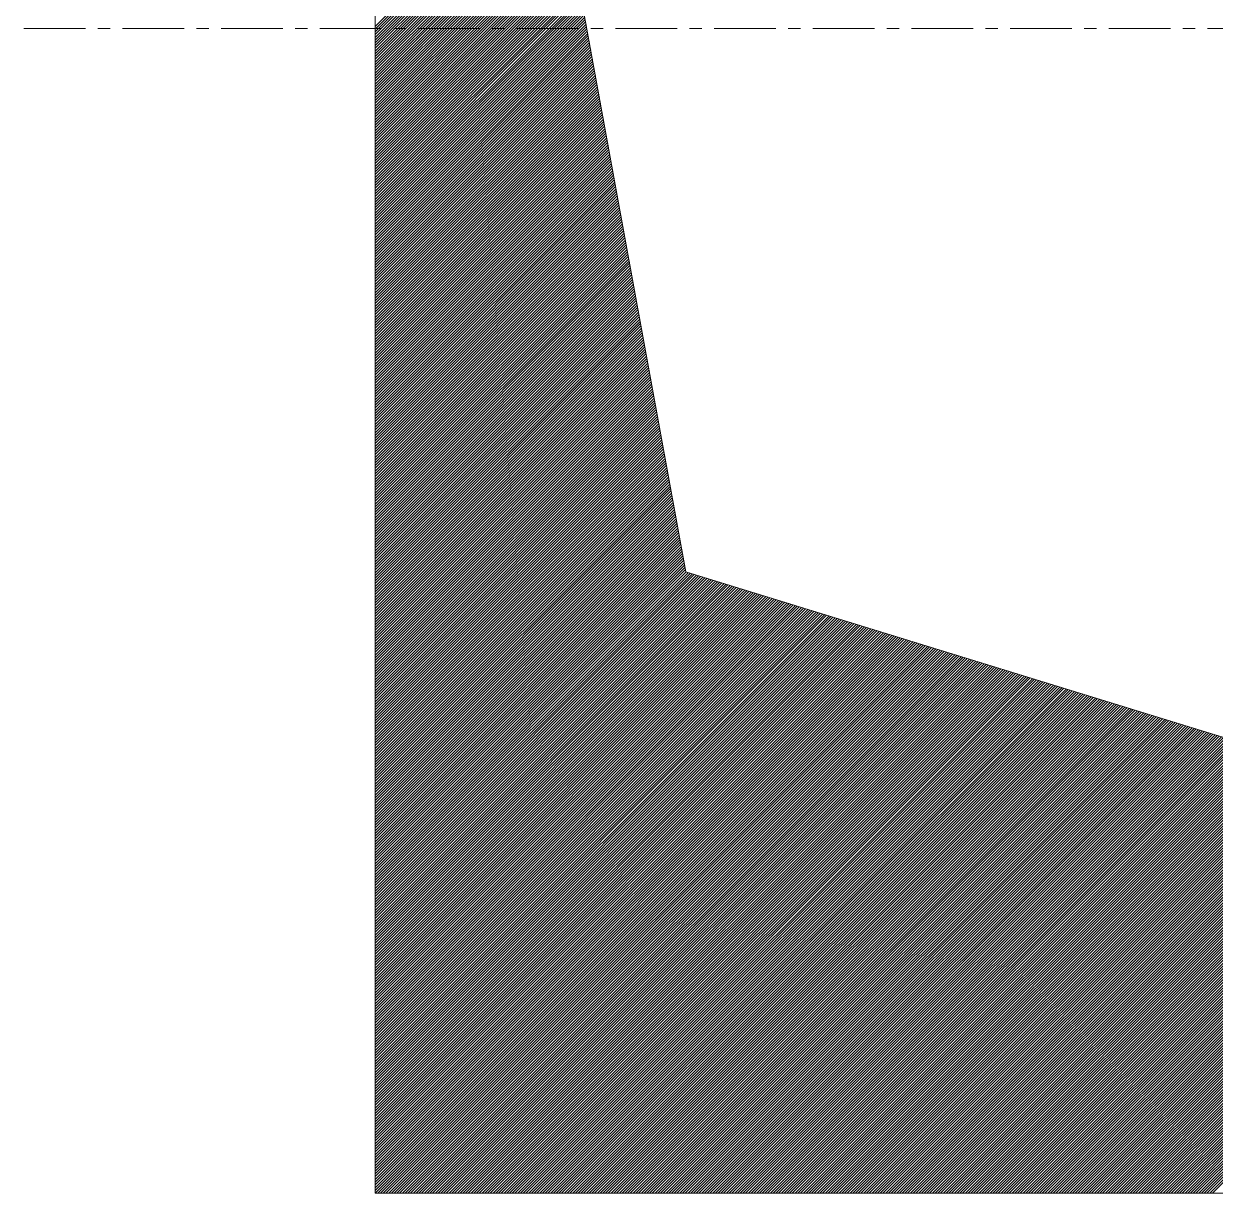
# Model space of a CAD drawing. Header units: millimetres. Extents: x -1319 to 21258, y 10038 to 27532.
# Drawn here: x 16781.2 to 16934.6, y 14537 to 14687.6 of the extents above; entities that cross this region are included whole.
import ezdxf

# ---------------------------------------------------------------- set-up
doc = ezdxf.new("R2010")
doc.units = ezdxf.units.MM
doc.linetypes.add('CENTER', pattern=[12.7, 7.9375, -1.5875, 1.5875, -1.5875])
doc.layers.add('CEN', color=1, linetype='CENTER', lineweight=9)
doc.layers.add('CIVIL', color=6, linetype='Continuous', lineweight=9)

# ---------------------------------------------------------------- blocks, each defined once
blk = doc.blocks.new('A$C8184bacf')
at = {"layer": 'CEN', "color": 1}
blk.add_line((11054.38, -8795, 448149754.84), (11444.82, -8795, 448149754.84), dxfattribs=at)
at = {"layer": 'CIVIL', "color": 1}
for p, q in [((11099.6, -8945, 448149754.84), (11099.6, -8645, 448149754.84)), ((11099.6, -8645, 448149754.84), (11139.6, -8865, 448149754.84)), ((11139.6, -8865, 448149754.84), (11399.6, -8945, 448149754.84)), ((11399.6, -8945, 448149754.84), (11099.6, -8945, 448149754.84))]:
    blk.add_line(p, q, dxfattribs=at)
at = {"layer": 'CIVIL', "color": 1, "linetype": 'Continuous'}
for p, q in [((11122.64, -8771.7, 448149754.84), (11099.6, -8794.73, 448149754.84)), ((11122.69, -8772, 448149754.84), (11099.6, -8795.09, 448149754.84)), ((11122.74, -8772.29, 448149754.84), (11099.6, -8795.44, 448149754.84)), ((11122.8, -8772.59, 448149754.84), (11099.6, -8795.79, 448149754.84)), ((11122.85, -8772.89, 448149754.84), (11099.6, -8796.15, 448149754.84)), ((11122.91, -8773.19, 448149754.84), (11099.6, -8796.5, 448149754.84)), ((11122.96, -8773.49, 448149754.84), (11099.6, -8796.85, 448149754.84)), ((11123.02, -8773.79, 448149754.84), (11099.6, -8797.21, 448149754.84)), ((11123.07, -8774.09, 448149754.84), (11099.6, -8797.56, 448149754.84)), ((11123.13, -8774.39, 448149754.84), (11099.6, -8797.91, 448149754.84)), ((11123.18, -8774.69, 448149754.84), (11099.6, -8798.27, 448149754.84)), ((11123.23, -8774.99, 448149754.84), (11099.6, -8798.62, 448149754.84)), ((11123.29, -8775.29, 448149754.84), (11099.6, -8798.97, 448149754.84)), ((11123.34, -8775.59, 448149754.84), (11099.6, -8799.33, 448149754.84)), ((11123.4, -8775.88, 448149754.84), (11099.6, -8799.68, 448149754.84)), ((11123.45, -8776.18, 448149754.84), (11099.6, -8800.04, 448149754.84)), ((11123.51, -8776.48, 448149754.84), (11099.6, -8800.39, 448149754.84)), ((11123.56, -8776.78, 448149754.84), (11099.6, -8800.74, 448149754.84)), ((11123.61, -8777.08, 448149754.84), (11099.6, -8801.1, 448149754.84)), ((11123.67, -8777.38, 448149754.84), (11099.6, -8801.45, 448149754.84)), ((11123.72, -8777.68, 448149754.84), (11099.6, -8801.8, 448149754.84)), ((11123.78, -8777.98, 448149754.84), (11099.6, -8802.16, 448149754.84)), ((11123.83, -8778.28, 448149754.84), (11099.6, -8802.51, 448149754.84)), ((11123.89, -8778.58, 448149754.84), (11099.6, -8802.86, 448149754.84)), ((11123.94, -8778.88, 448149754.84), (11099.6, -8803.22, 448149754.84)), ((11124, -8779.18, 448149754.84), (11099.6, -8803.57, 448149754.84)), ((11124.05, -8779.47, 448149754.84), (11099.6, -8803.92, 448149754.84)), ((11124.1, -8779.77, 448149754.84), (11099.6, -8804.28, 448149754.84)), ((11124.16, -8780.07, 448149754.84), (11099.6, -8804.63, 448149754.84)), ((11124.21, -8780.37, 448149754.84), (11099.6, -8804.99, 448149754.84)), ((11124.27, -8780.67, 448149754.84), (11099.6, -8805.34, 448149754.84)), ((11124.32, -8780.97, 448149754.84), (11099.6, -8805.69, 448149754.84)), ((11124.38, -8781.27, 448149754.84), (11099.6, -8806.05, 448149754.84)), ((11124.43, -8781.57, 448149754.84), (11099.6, -8806.4, 448149754.84)), ((11124.49, -8781.87, 448149754.84), (11099.6, -8806.75, 448149754.84)), ((11124.54, -8782.17, 448149754.84), (11099.6, -8807.11, 448149754.84)), ((11124.59, -8782.47, 448149754.84), (11099.6, -8807.46, 448149754.84)), ((11124.65, -8782.77, 448149754.84), (11099.6, -8807.81, 448149754.84)), ((11124.7, -8783.06, 448149754.84), (11099.6, -8808.17, 448149754.84)), ((11124.76, -8783.36, 448149754.84), (11099.6, -8808.52, 448149754.84)), ((11124.81, -8783.66, 448149754.84), (11099.6, -8808.87, 448149754.84)), ((11124.87, -8783.96, 448149754.84), (11099.6, -8809.23, 448149754.84)), ((11124.92, -8784.26, 448149754.84), (11099.6, -8809.58, 448149754.84)), ((11124.97, -8784.56, 448149754.84), (11099.6, -8809.94, 448149754.84)), ((11125.03, -8784.86, 448149754.84), (11099.6, -8810.29, 448149754.84)), ((11125.08, -8785.16, 448149754.84), (11099.6, -8810.64, 448149754.84)), ((11125.14, -8785.46, 448149754.84), (11099.6, -8811, 448149754.84)), ((11125.19, -8785.76, 448149754.84), (11099.6, -8811.35, 448149754.84)), ((11125.25, -8786.06, 448149754.84), (11099.6, -8811.7, 448149754.84)), ((11125.3, -8786.36, 448149754.84), (11099.6, -8812.06, 448149754.84)), ((11125.36, -8786.65, 448149754.84), (11099.6, -8812.41, 448149754.84)), ((11125.41, -8786.95, 448149754.84), (11099.6, -8812.76, 448149754.84)), ((11125.46, -8787.25, 448149754.84), (11099.6, -8813.12, 448149754.84)), ((11125.52, -8787.55, 448149754.84), (11099.6, -8813.47, 448149754.84)), ((11125.57, -8787.85, 448149754.84), (11099.6, -8813.82, 448149754.84)), ((11125.63, -8788.15, 448149754.84), (11099.6, -8814.18, 448149754.84)), ((11125.68, -8788.45, 448149754.84), (11099.6, -8814.53, 448149754.84)), ((11125.74, -8788.75, 448149754.84), (11099.6, -8814.88, 448149754.84)), ((11125.79, -8789.05, 448149754.84), (11099.6, -8815.24, 448149754.84)), ((11125.84, -8789.35, 448149754.84), (11099.6, -8815.59, 448149754.84)), ((11125.9, -8789.65, 448149754.84), (11099.6, -8815.95, 448149754.84)), ((11125.95, -8789.95, 448149754.84), (11099.6, -8816.3, 448149754.84)), ((11126.01, -8790.24, 448149754.84), (11099.6, -8816.65, 448149754.84)), ((11126.06, -8790.54, 448149754.84), (11099.6, -8817.01, 448149754.84)), ((11126.12, -8790.84, 448149754.84), (11099.6, -8817.36, 448149754.84)), ((11126.17, -8791.14, 448149754.84), (11099.6, -8817.71, 448149754.84)), ((11126.23, -8791.44, 448149754.84), (11099.6, -8818.07, 448149754.84)), ((11126.28, -8791.74, 448149754.84), (11099.6, -8818.42, 448149754.84)), ((11126.33, -8792.04, 448149754.84), (11099.6, -8818.77, 448149754.84)), ((11126.39, -8792.34, 448149754.84), (11099.6, -8819.13, 448149754.84)), ((11126.44, -8792.64, 448149754.84), (11099.6, -8819.48, 448149754.84)), ((11126.5, -8792.94, 448149754.84), (11099.6, -8819.83, 448149754.84)), ((11126.55, -8793.24, 448149754.84), (11099.6, -8820.19, 448149754.84)), ((11126.61, -8793.54, 448149754.84), (11099.6, -8820.54, 448149754.84)), ((11126.66, -8793.83, 448149754.84), (11099.6, -8820.9, 448149754.84)), ((11126.72, -8794.13, 448149754.84), (11099.6, -8821.25, 448149754.84)), ((11126.77, -8794.43, 448149754.84), (11099.6, -8821.6, 448149754.84)), ((11126.82, -8794.73, 448149754.84), (11099.6, -8821.96, 448149754.84)), ((11126.88, -8795.03, 448149754.84), (11099.6, -8822.31, 448149754.84)), ((11126.93, -8795.33, 448149754.84), (11099.6, -8822.66, 448149754.84)), ((11126.99, -8795.63, 448149754.84), (11099.6, -8823.02, 448149754.84)), ((11127.04, -8795.93, 448149754.84), (11099.6, -8823.37, 448149754.84)), ((11127.1, -8796.23, 448149754.84), (11099.6, -8823.72, 448149754.84)), ((11127.15, -8796.53, 448149754.84), (11099.6, -8824.08, 448149754.84)), ((11127.2, -8796.83, 448149754.84), (11099.6, -8824.43, 448149754.84)), ((11127.26, -8797.13, 448149754.84), (11099.6, -8824.78, 448149754.84)), ((11127.31, -8797.42, 448149754.84), (11099.6, -8825.14, 448149754.84)), ((11127.37, -8797.72, 448149754.84), (11099.6, -8825.49, 448149754.84)), ((11127.42, -8798.02, 448149754.84), (11099.6, -8825.85, 448149754.84)), ((11127.48, -8798.32, 448149754.84), (11099.6, -8826.2, 448149754.84)), ((11127.53, -8798.62, 448149754.84), (11099.6, -8826.55, 448149754.84)), ((11127.59, -8798.92, 448149754.84), (11099.6, -8826.91, 448149754.84)), ((11127.64, -8799.22, 448149754.84), (11099.6, -8827.26, 448149754.84)), ((11127.69, -8799.52, 448149754.84), (11099.6, -8827.61, 448149754.84)), ((11127.75, -8799.82, 448149754.84), (11099.6, -8827.97, 448149754.84)), ((11127.8, -8800.12, 448149754.84), (11099.6, -8828.32, 448149754.84)), ((11127.86, -8800.42, 448149754.84), (11099.6, -8828.67, 448149754.84)), ((11127.91, -8800.72, 448149754.84), (11099.6, -8829.03, 448149754.84)), ((11127.97, -8801.01, 448149754.84), (11099.6, -8829.38, 448149754.84)), ((11128.02, -8801.31, 448149754.84), (11099.6, -8829.73, 448149754.84)), ((11128.08, -8801.61, 448149754.84), (11099.6, -8830.09, 448149754.84)), ((11128.13, -8801.91, 448149754.84), (11099.6, -8830.44, 448149754.84)), ((11128.18, -8802.21, 448149754.84), (11099.6, -8830.79, 448149754.84)), ((11128.24, -8802.51, 448149754.84), (11099.6, -8831.15, 448149754.84)), ((11128.29, -8802.81, 448149754.84), (11099.6, -8831.5, 448149754.84)), ((11128.35, -8803.11, 448149754.84), (11099.6, -8831.86, 448149754.84)), ((11128.4, -8803.41, 448149754.84), (11099.6, -8832.21, 448149754.84)), ((11128.46, -8803.71, 448149754.84), (11099.6, -8832.56, 448149754.84)), ((11128.51, -8804.01, 448149754.84), (11099.6, -8832.92, 448149754.84)), ((11128.56, -8804.31, 448149754.84), (11099.6, -8833.27, 448149754.84)), ((11128.62, -8804.6, 448149754.84), (11099.6, -8833.62, 448149754.84)), ((11128.67, -8804.9, 448149754.84), (11099.6, -8833.98, 448149754.84)), ((11128.73, -8805.2, 448149754.84), (11099.6, -8834.33, 448149754.84)), ((11128.78, -8805.5, 448149754.84), (11099.6, -8834.68, 448149754.84)), ((11128.84, -8805.8, 448149754.84), (11099.6, -8835.04, 448149754.84)), ((11128.89, -8806.1, 448149754.84), (11099.6, -8835.39, 448149754.84)), ((11128.95, -8806.4, 448149754.84), (11099.6, -8835.74, 448149754.84)), ((11129, -8806.7, 448149754.84), (11099.6, -8836.1, 448149754.84)), ((11129.05, -8807, 448149754.84), (11099.6, -8836.45, 448149754.84)), ((11129.11, -8807.3, 448149754.84), (11099.6, -8836.81, 448149754.84)), ((11129.16, -8807.6, 448149754.84), (11099.6, -8837.16, 448149754.84)), ((11129.22, -8807.89, 448149754.84), (11099.6, -8837.51, 448149754.84)), ((11129.27, -8808.19, 448149754.84), (11099.6, -8837.87, 448149754.84)), ((11129.33, -8808.49, 448149754.84), (11099.6, -8838.22, 448149754.84)), ((11129.38, -8808.79, 448149754.84), (11099.6, -8838.57, 448149754.84)), ((11129.43, -8809.09, 448149754.84), (11099.6, -8838.93, 448149754.84)), ((11129.49, -8809.39, 448149754.84), (11099.6, -8839.28, 448149754.84)), ((11129.54, -8809.69, 448149754.84), (11099.6, -8839.63, 448149754.84)), ((11129.6, -8809.99, 448149754.84), (11099.6, -8839.99, 448149754.84)), ((11129.65, -8810.29, 448149754.84), (11099.6, -8840.34, 448149754.84)), ((11129.71, -8810.59, 448149754.84), (11099.6, -8840.69, 448149754.84)), ((11129.76, -8810.89, 448149754.84), (11099.6, -8841.05, 448149754.84)), ((11129.82, -8811.19, 448149754.84), (11099.6, -8841.4, 448149754.84)), ((11129.87, -8811.48, 448149754.84), (11099.6, -8841.75, 448149754.84)), ((11129.92, -8811.78, 448149754.84), (11099.6, -8842.11, 448149754.84)), ((11129.98, -8812.08, 448149754.84), (11099.6, -8842.46, 448149754.84)), ((11130.03, -8812.38, 448149754.84), (11099.6, -8842.82, 448149754.84)), ((11130.09, -8812.68, 448149754.84), (11099.6, -8843.17, 448149754.84)), ((11130.14, -8812.98, 448149754.84), (11099.6, -8843.52, 448149754.84)), ((11130.2, -8813.28, 448149754.84), (11099.6, -8843.88, 448149754.84)), ((11130.25, -8813.58, 448149754.84), (11099.6, -8844.23, 448149754.84)), ((11130.31, -8813.88, 448149754.84), (11099.6, -8844.58, 448149754.84)), ((11130.36, -8814.18, 448149754.84), (11099.6, -8844.94, 448149754.84)), ((11130.41, -8814.48, 448149754.84), (11099.6, -8845.29, 448149754.84)), ((11130.47, -8814.78, 448149754.84), (11099.6, -8845.64, 448149754.84)), ((11130.52, -8815.07, 448149754.84), (11099.6, -8846, 448149754.84)), ((11130.58, -8815.37, 448149754.84), (11099.6, -8846.35, 448149754.84)), ((11130.63, -8815.67, 448149754.84), (11099.6, -8846.7, 448149754.84)), ((11130.69, -8815.97, 448149754.84), (11099.6, -8847.06, 448149754.84)), ((11130.74, -8816.27, 448149754.84), (11099.6, -8847.41, 448149754.84)), ((11130.79, -8816.57, 448149754.84), (11099.6, -8847.77, 448149754.84)), ((11130.85, -8816.87, 448149754.84), (11099.6, -8848.12, 448149754.84)), ((11130.9, -8817.17, 448149754.84), (11099.6, -8848.47, 448149754.84)), ((11130.96, -8817.47, 448149754.84), (11099.6, -8848.83, 448149754.84)), ((11131.01, -8817.77, 448149754.84), (11099.6, -8849.18, 448149754.84)), ((11131.07, -8818.07, 448149754.84), (11099.6, -8849.53, 448149754.84)), ((11131.12, -8818.37, 448149754.84), (11099.6, -8849.89, 448149754.84)), ((11131.18, -8818.66, 448149754.84), (11099.6, -8850.24, 448149754.84)), ((11131.23, -8818.96, 448149754.84), (11099.6, -8850.59, 448149754.84)), ((11131.28, -8819.26, 448149754.84), (11099.6, -8850.95, 448149754.84)), ((11131.34, -8819.56, 448149754.84), (11099.6, -8851.3, 448149754.84)), ((11131.39, -8819.86, 448149754.84), (11099.6, -8851.65, 448149754.84)), ((11131.45, -8820.16, 448149754.84), (11099.6, -8852.01, 448149754.84)), ((11131.5, -8820.46, 448149754.84), (11099.6, -8852.36, 448149754.84)), ((11131.56, -8820.76, 448149754.84), (11099.6, -8852.72, 448149754.84)), ((11131.61, -8821.06, 448149754.84), (11099.6, -8853.07, 448149754.84)), ((11131.66, -8821.36, 448149754.84), (11099.6, -8853.42, 448149754.84)), ((11131.72, -8821.66, 448149754.84), (11099.6, -8853.78, 448149754.84)), ((11131.77, -8821.96, 448149754.84), (11099.6, -8854.13, 448149754.84)), ((11131.83, -8822.25, 448149754.84), (11099.6, -8854.48, 448149754.84)), ((11131.88, -8822.55, 448149754.84), (11099.6, -8854.84, 448149754.84)), ((11131.94, -8822.85, 448149754.84), (11099.6, -8855.19, 448149754.84)), ((11131.99, -8823.15, 448149754.84), (11099.6, -8855.54, 448149754.84)), ((11132.05, -8823.45, 448149754.84), (11099.6, -8855.9, 448149754.84)), ((11132.1, -8823.75, 448149754.84), (11099.6, -8856.25, 448149754.84)), ((11132.15, -8824.05, 448149754.84), (11099.6, -8856.6, 448149754.84)), ((11132.21, -8824.35, 448149754.84), (11099.6, -8856.96, 448149754.84)), ((11132.26, -8824.65, 448149754.84), (11099.6, -8857.31, 448149754.84)), ((11132.32, -8824.95, 448149754.84), (11099.6, -8857.66, 448149754.84)), ((11132.37, -8825.25, 448149754.84), (11099.6, -8858.02, 448149754.84)), ((11132.43, -8825.55, 448149754.84), (11099.6, -8858.37, 448149754.84)), ((11132.48, -8825.84, 448149754.84), (11099.6, -8858.73, 448149754.84)), ((11132.54, -8826.14, 448149754.84), (11099.6, -8859.08, 448149754.84)), ((11132.59, -8826.44, 448149754.84), (11099.6, -8859.43, 448149754.84)), ((11132.64, -8826.74, 448149754.84), (11099.6, -8859.79, 448149754.84)), ((11132.7, -8827.04, 448149754.84), (11099.6, -8860.14, 448149754.84)), ((11132.75, -8827.34, 448149754.84), (11099.6, -8860.49, 448149754.84)), ((11132.81, -8827.64, 448149754.84), (11099.6, -8860.85, 448149754.84)), ((11132.86, -8827.94, 448149754.84), (11099.6, -8861.2, 448149754.84)), ((11132.92, -8828.24, 448149754.84), (11099.6, -8861.55, 448149754.84)), ((11132.97, -8828.54, 448149754.84), (11099.6, -8861.91, 448149754.84)), ((11133.02, -8828.84, 448149754.84), (11099.6, -8862.26, 448149754.84)), ((11133.08, -8829.14, 448149754.84), (11099.6, -8862.61, 448149754.84)), ((11133.13, -8829.43, 448149754.84), (11099.6, -8862.97, 448149754.84)), ((11133.19, -8829.73, 448149754.84), (11099.6, -8863.32, 448149754.84)), ((11133.24, -8830.03, 448149754.84), (11099.6, -8863.68, 448149754.84)), ((11133.3, -8830.33, 448149754.84), (11099.6, -8864.03, 448149754.84)), ((11133.35, -8830.63, 448149754.84), (11099.6, -8864.38, 448149754.84)), ((11133.41, -8830.93, 448149754.84), (11099.6, -8864.74, 448149754.84)), ((11133.46, -8831.23, 448149754.84), (11099.6, -8865.09, 448149754.84)), ((11133.51, -8831.53, 448149754.84), (11099.6, -8865.44, 448149754.84)), ((11133.57, -8831.83, 448149754.84), (11099.6, -8865.8, 448149754.84)), ((11133.62, -8832.13, 448149754.84), (11099.6, -8866.15, 448149754.84)), ((11133.68, -8832.43, 448149754.84), (11099.6, -8866.5, 448149754.84)), ((11133.73, -8832.73, 448149754.84), (11099.6, -8866.86, 448149754.84)), ((11133.79, -8833.02, 448149754.84), (11099.6, -8867.21, 448149754.84)), ((11133.84, -8833.32, 448149754.84), (11099.6, -8867.56, 448149754.84)), ((11133.9, -8833.62, 448149754.84), (11099.6, -8867.92, 448149754.84)), ((11133.95, -8833.92, 448149754.84), (11099.6, -8868.27, 448149754.84)), ((11134, -8834.22, 448149754.84), (11099.6, -8868.62, 448149754.84)), ((11134.06, -8834.52, 448149754.84), (11099.6, -8868.98, 448149754.84)), ((11134.11, -8834.82, 448149754.84), (11099.6, -8869.33, 448149754.84)), ((11134.17, -8835.12, 448149754.84), (11099.6, -8869.69, 448149754.84)), ((11134.22, -8835.42, 448149754.84), (11099.6, -8870.04, 448149754.84)), ((11134.28, -8835.72, 448149754.84), (11099.6, -8870.39, 448149754.84)), ((11134.33, -8836.02, 448149754.84), (11099.6, -8870.75, 448149754.84)), ((11134.38, -8836.32, 448149754.84), (11099.6, -8871.1, 448149754.84)), ((11134.44, -8836.61, 448149754.84), (11099.6, -8871.45, 448149754.84)), ((11134.49, -8836.91, 448149754.84), (11099.6, -8871.81, 448149754.84)), ((11134.55, -8837.21, 448149754.84), (11099.6, -8872.16, 448149754.84)), ((11134.6, -8837.51, 448149754.84), (11099.6, -8872.51, 448149754.84)), ((11134.66, -8837.81, 448149754.84), (11099.6, -8872.87, 448149754.84)), ((11134.71, -8838.11, 448149754.84), (11099.6, -8873.22, 448149754.84)), ((11134.77, -8838.41, 448149754.84), (11099.6, -8873.57, 448149754.84)), ((11134.82, -8838.71, 448149754.84), (11099.6, -8873.93, 448149754.84)), ((11134.87, -8839.01, 448149754.84), (11099.6, -8874.28, 448149754.84)), ((11134.93, -8839.31, 448149754.84), (11099.6, -8874.64, 448149754.84)), ((11134.98, -8839.61, 448149754.84), (11099.6, -8874.99, 448149754.84)), ((11135.04, -8839.91, 448149754.84), (11099.6, -8875.34, 448149754.84)), ((11135.09, -8840.2, 448149754.84), (11099.6, -8875.7, 448149754.84)), ((11135.15, -8840.5, 448149754.84), (11099.6, -8876.05, 448149754.84)), ((11135.2, -8840.8, 448149754.84), (11099.6, -8876.4, 448149754.84)), ((11135.25, -8841.1, 448149754.84), (11099.6, -8876.76, 448149754.84)), ((11135.31, -8841.4, 448149754.84), (11099.6, -8877.11, 448149754.84)), ((11135.36, -8841.7, 448149754.84), (11099.6, -8877.46, 448149754.84)), ((11135.42, -8842, 448149754.84), (11099.6, -8877.82, 448149754.84)), ((11135.47, -8842.3, 448149754.84), (11099.6, -8878.17, 448149754.84)), ((11135.53, -8842.6, 448149754.84), (11099.6, -8878.52, 448149754.84)), ((11135.58, -8842.9, 448149754.84), (11099.6, -8878.88, 448149754.84)), ((11135.64, -8843.2, 448149754.84), (11099.6, -8879.23, 448149754.84)), ((11135.69, -8843.5, 448149754.84), (11099.6, -8879.59, 448149754.84)), ((11135.74, -8843.79, 448149754.84), (11099.6, -8879.94, 448149754.84)), ((11135.8, -8844.09, 448149754.84), (11099.6, -8880.29, 448149754.84)), ((11135.85, -8844.39, 448149754.84), (11099.6, -8880.65, 448149754.84)), ((11135.91, -8844.69, 448149754.84), (11099.6, -8881, 448149754.84)), ((11135.96, -8844.99, 448149754.84), (11099.6, -8881.35, 448149754.84)), ((11136.02, -8845.29, 448149754.84), (11099.6, -8881.71, 448149754.84)), ((11136.07, -8845.59, 448149754.84), (11099.6, -8882.06, 448149754.84)), ((11136.13, -8845.89, 448149754.84), (11099.6, -8882.41, 448149754.84)), ((11136.18, -8846.19, 448149754.84), (11099.6, -8882.77, 448149754.84)), ((11136.23, -8846.49, 448149754.84), (11099.6, -8883.12, 448149754.84)), ((11136.29, -8846.79, 448149754.84), (11099.6, -8883.47, 448149754.84)), ((11136.34, -8847.09, 448149754.84), (11099.6, -8883.83, 448149754.84)), ((11136.4, -8847.38, 448149754.84), (11099.6, -8884.18, 448149754.84)), ((11136.45, -8847.68, 448149754.84), (11099.6, -8884.53, 448149754.84)), ((11136.51, -8847.98, 448149754.84), (11099.6, -8884.89, 448149754.84)), ((11136.56, -8848.28, 448149754.84), (11099.6, -8885.24, 448149754.84)), ((11136.61, -8848.58, 448149754.84), (11099.6, -8885.6, 448149754.84)), ((11136.67, -8848.88, 448149754.84), (11099.6, -8885.95, 448149754.84)), ((11136.72, -8849.18, 448149754.84), (11099.6, -8886.3, 448149754.84)), ((11136.78, -8849.48, 448149754.84), (11099.6, -8886.66, 448149754.84)), ((11136.83, -8849.78, 448149754.84), (11099.6, -8887.01, 448149754.84)), ((11136.89, -8850.08, 448149754.84), (11099.6, -8887.36, 448149754.84)), ((11136.94, -8850.38, 448149754.84), (11099.6, -8887.72, 448149754.84)), ((11137, -8850.67, 448149754.84), (11099.6, -8888.07, 448149754.84)), ((11137.05, -8850.97, 448149754.84), (11099.6, -8888.42, 448149754.84)), ((11137.1, -8851.27, 448149754.84), (11099.6, -8888.78, 448149754.84)), ((11137.16, -8851.57, 448149754.84), (11099.6, -8889.13, 448149754.84)), ((11137.21, -8851.87, 448149754.84), (11099.6, -8889.48, 448149754.84)), ((11137.27, -8852.17, 448149754.84), (11099.6, -8889.84, 448149754.84)), ((11137.32, -8852.47, 448149754.84), (11099.6, -8890.19, 448149754.84)), ((11137.38, -8852.77, 448149754.84), (11099.6, -8890.55, 448149754.84)), ((11137.43, -8853.07, 448149754.84), (11099.6, -8890.9, 448149754.84)), ((11137.48, -8853.37, 448149754.84), (11099.6, -8891.25, 448149754.84)), ((11137.54, -8853.67, 448149754.84), (11099.6, -8891.61, 448149754.84)), ((11137.59, -8853.97, 448149754.84), (11099.6, -8891.96, 448149754.84)), ((11137.65, -8854.26, 448149754.84), (11099.6, -8892.31, 448149754.84)), ((11137.7, -8854.56, 448149754.84), (11099.6, -8892.67, 448149754.84)), ((11137.76, -8854.86, 448149754.84), (11099.6, -8893.02, 448149754.84)), ((11137.81, -8855.16, 448149754.84), (11099.6, -8893.37, 448149754.84)), ((11137.87, -8855.46, 448149754.84), (11099.6, -8893.73, 448149754.84)), ((11137.92, -8855.76, 448149754.84), (11099.6, -8894.08, 448149754.84)), ((11137.97, -8856.06, 448149754.84), (11099.6, -8894.43, 448149754.84)), ((11138.03, -8856.36, 448149754.84), (11099.6, -8894.79, 448149754.84)), ((11138.08, -8856.66, 448149754.84), (11099.6, -8895.14, 448149754.84)), ((11138.14, -8856.96, 448149754.84), (11099.6, -8895.5, 448149754.84)), ((11138.19, -8857.26, 448149754.84), (11099.6, -8895.85, 448149754.84)), ((11138.25, -8857.56, 448149754.84), (11099.6, -8896.2, 448149754.84)), ((11138.3, -8857.85, 448149754.84), (11099.6, -8896.56, 448149754.84)), ((11138.36, -8858.15, 448149754.84), (11099.6, -8896.91, 448149754.84)), ((11138.41, -8858.45, 448149754.84), (11099.6, -8897.26, 448149754.84)), ((11138.46, -8858.75, 448149754.84), (11099.6, -8897.62, 448149754.84)), ((11138.52, -8859.05, 448149754.84), (11099.6, -8897.97, 448149754.84)), ((11138.57, -8859.35, 448149754.84), (11099.6, -8898.32, 448149754.84)), ((11138.63, -8859.65, 448149754.84), (11099.6, -8898.68, 448149754.84)), ((11138.68, -8859.95, 448149754.84), (11099.6, -8899.03, 448149754.84)), ((11138.74, -8860.25, 448149754.84), (11099.6, -8899.38, 448149754.84)), ((11138.79, -8860.55, 448149754.84), (11099.6, -8899.74, 448149754.84)), ((11138.84, -8860.85, 448149754.84), (11099.6, -8900.09, 448149754.84)), ((11138.9, -8861.15, 448149754.84), (11099.6, -8900.44, 448149754.84)), ((11138.95, -8861.44, 448149754.84), (11099.6, -8900.8, 448149754.84)), ((11139.01, -8861.74, 448149754.84), (11099.6, -8901.15, 448149754.84)), ((11139.06, -8862.04, 448149754.84), (11099.6, -8901.51, 448149754.84)), ((11139.12, -8862.34, 448149754.84), (11099.6, -8901.86, 448149754.84)), ((11139.17, -8862.64, 448149754.84), (11099.6, -8902.21, 448149754.84)), ((11139.23, -8862.94, 448149754.84), (11099.6, -8902.57, 448149754.84)), ((11139.28, -8863.24, 448149754.84), (11099.6, -8902.92, 448149754.84)), ((11139.33, -8863.54, 448149754.84), (11099.6, -8903.27, 448149754.84)), ((11139.39, -8863.84, 448149754.84), (11099.6, -8903.63, 448149754.84)), ((11139.44, -8864.14, 448149754.84), (11099.6, -8903.98, 448149754.84)), ((11139.5, -8864.44, 448149754.84), (11099.6, -8904.33, 448149754.84)), ((11139.55, -8864.74, 448149754.84), (11099.6, -8904.69, 448149754.84)), ((11139.63, -8865.01, 448149754.84), (11099.6, -8905.04, 448149754.84)), ((11139.9, -8865.09, 448149754.84), (11099.6, -8905.39, 448149754.84)), ((11140.17, -8865.18, 448149754.84), (11099.6, -8905.75, 448149754.84)), ((11140.44, -8865.26, 448149754.84), (11099.6, -8906.1, 448149754.84)), ((11140.71, -8865.34, 448149754.84), (11099.6, -8906.46, 448149754.84)), ((11140.98, -8865.43, 448149754.84), (11099.6, -8906.81, 448149754.84)), ((11141.25, -8865.51, 448149754.84), (11099.6, -8907.16, 448149754.84)), ((11141.52, -8865.59, 448149754.84), (11099.6, -8907.52, 448149754.84)), ((11141.79, -8865.68, 448149754.84), (11099.6, -8907.87, 448149754.84)), ((11142.06, -8865.76, 448149754.84), (11099.6, -8908.22, 448149754.84)), ((11142.33, -8865.84, 448149754.84), (11099.6, -8908.58, 448149754.84)), ((11142.61, -8865.92, 448149754.84), (11099.6, -8908.93, 448149754.84)), ((11142.88, -8866.01, 448149754.84), (11099.6, -8909.28, 448149754.84)), ((11143.15, -8866.09, 448149754.84), (11099.6, -8909.64, 448149754.84)), ((11143.42, -8866.17, 448149754.84), (11099.6, -8909.99, 448149754.84)), ((11143.69, -8866.26, 448149754.84), (11099.6, -8910.34, 448149754.84)), ((11143.96, -8866.34, 448149754.84), (11099.6, -8910.7, 448149754.84)), ((11144.23, -8866.42, 448149754.84), (11099.6, -8911.05, 448149754.84)), ((11144.5, -8866.51, 448149754.84), (11099.6, -8911.4, 448149754.84)), ((11144.77, -8866.59, 448149754.84), (11099.6, -8911.76, 448149754.84)), ((11145.04, -8866.67, 448149754.84), (11099.6, -8912.11, 448149754.84)), ((11145.31, -8866.76, 448149754.84), (11099.6, -8912.47, 448149754.84)), ((11145.58, -8866.84, 448149754.84), (11099.6, -8912.82, 448149754.84)), ((11145.85, -8866.92, 448149754.84), (11099.6, -8913.17, 448149754.84)), ((11146.12, -8867.01, 448149754.84), (11099.6, -8913.53, 448149754.84)), ((11146.39, -8867.09, 448149754.84), (11099.6, -8913.88, 448149754.84)), ((11146.66, -8867.17, 448149754.84), (11099.6, -8914.23, 448149754.84)), ((11146.93, -8867.26, 448149754.84), (11099.6, -8914.59, 448149754.84)), ((11147.2, -8867.34, 448149754.84), (11099.6, -8914.94, 448149754.84)), ((11147.47, -8867.42, 448149754.84), (11099.6, -8915.29, 448149754.84)), ((11147.74, -8867.51, 448149754.84), (11099.6, -8915.65, 448149754.84)), ((11148.01, -8867.59, 448149754.84), (11099.6, -8916, 448149754.84)), ((11148.28, -8867.67, 448149754.84), (11099.6, -8916.35, 448149754.84)), ((11148.55, -8867.75, 448149754.84), (11099.6, -8916.71, 448149754.84)), ((11148.82, -8867.84, 448149754.84), (11099.6, -8917.06, 448149754.84)), ((11149.09, -8867.92, 448149754.84), (11099.6, -8917.42, 448149754.84)), ((11149.36, -8868, 448149754.84), (11099.6, -8917.77, 448149754.84)), ((11149.63, -8868.09, 448149754.84), (11099.6, -8918.12, 448149754.84)), ((11149.91, -8868.17, 448149754.84), (11099.6, -8918.48, 448149754.84)), ((11150.18, -8868.25, 448149754.84), (11099.6, -8918.83, 448149754.84)), ((11150.45, -8868.34, 448149754.84), (11099.6, -8919.18, 448149754.84)), ((11150.72, -8868.42, 448149754.84), (11099.6, -8919.54, 448149754.84)), ((11150.99, -8868.5, 448149754.84), (11099.6, -8919.89, 448149754.84)), ((11151.26, -8868.59, 448149754.84), (11099.6, -8920.24, 448149754.84)), ((11151.53, -8868.67, 448149754.84), (11099.6, -8920.6, 448149754.84)), ((11151.8, -8868.75, 448149754.84), (11099.6, -8920.95, 448149754.84)), ((11152.07, -8868.84, 448149754.84), (11099.6, -8921.3, 448149754.84)), ((11152.34, -8868.92, 448149754.84), (11099.6, -8921.66, 448149754.84)), ((11152.61, -8869, 448149754.84), (11099.6, -8922.01, 448149754.84)), ((11152.88, -8869.09, 448149754.84), (11099.6, -8922.37, 448149754.84)), ((11153.15, -8869.17, 448149754.84), (11099.6, -8922.72, 448149754.84)), ((11153.42, -8869.25, 448149754.84), (11099.6, -8923.07, 448149754.84)), ((11153.69, -8869.34, 448149754.84), (11099.6, -8923.43, 448149754.84)), ((11153.96, -8869.42, 448149754.84), (11099.6, -8923.78, 448149754.84)), ((11154.23, -8869.5, 448149754.84), (11099.6, -8924.13, 448149754.84)), ((11154.5, -8869.59, 448149754.84), (11099.6, -8924.49, 448149754.84)), ((11154.77, -8869.67, 448149754.84), (11099.6, -8924.84, 448149754.84)), ((11155.04, -8869.75, 448149754.84), (11099.6, -8925.19, 448149754.84)), ((11155.31, -8869.83, 448149754.84), (11099.6, -8925.55, 448149754.84)), ((11155.58, -8869.92, 448149754.84), (11099.6, -8925.9, 448149754.84)), ((11155.85, -8870, 448149754.84), (11099.6, -8926.25, 448149754.84)), ((11156.12, -8870.08, 448149754.84), (11099.6, -8926.61, 448149754.84)), ((11156.39, -8870.17, 448149754.84), (11099.6, -8926.96, 448149754.84)), ((11156.66, -8870.25, 448149754.84), (11099.6, -8927.31, 448149754.84)), ((11156.93, -8870.33, 448149754.84), (11099.6, -8927.67, 448149754.84)), ((11157.21, -8870.42, 448149754.84), (11099.6, -8928.02, 448149754.84)), ((11157.48, -8870.5, 448149754.84), (11099.6, -8928.38, 448149754.84)), ((11157.75, -8870.58, 448149754.84), (11099.6, -8928.73, 448149754.84)), ((11158.02, -8870.67, 448149754.84), (11099.6, -8929.08, 448149754.84)), ((11158.29, -8870.75, 448149754.84), (11099.6, -8929.44, 448149754.84)), ((11158.56, -8870.83, 448149754.84), (11099.6, -8929.79, 448149754.84)), ((11158.83, -8870.92, 448149754.84), (11099.6, -8930.14, 448149754.84)), ((11159.1, -8871, 448149754.84), (11099.6, -8930.5, 448149754.84)), ((11159.37, -8871.08, 448149754.84), (11099.6, -8930.85, 448149754.84)), ((11159.64, -8871.17, 448149754.84), (11099.6, -8931.2, 448149754.84)), ((11159.91, -8871.25, 448149754.84), (11099.6, -8931.56, 448149754.84)), ((11160.18, -8871.33, 448149754.84), (11099.6, -8931.91, 448149754.84)), ((11160.45, -8871.42, 448149754.84), (11099.6, -8932.26, 448149754.84)), ((11160.72, -8871.5, 448149754.84), (11099.6, -8932.62, 448149754.84)), ((11160.99, -8871.58, 448149754.84), (11099.6, -8932.97, 448149754.84)), ((11161.26, -8871.66, 448149754.84), (11099.6, -8933.33, 448149754.84)), ((11161.53, -8871.75, 448149754.84), (11099.6, -8933.68, 448149754.84)), ((11161.8, -8871.83, 448149754.84), (11099.6, -8934.03, 448149754.84)), ((11162.07, -8871.91, 448149754.84), (11099.6, -8934.39, 448149754.84)), ((11162.34, -8872, 448149754.84), (11099.6, -8934.74, 448149754.84)), ((11162.61, -8872.08, 448149754.84), (11099.6, -8935.09, 448149754.84)), ((11162.88, -8872.16, 448149754.84), (11099.6, -8935.45, 448149754.84)), ((11163.15, -8872.25, 448149754.84), (11099.6, -8935.8, 448149754.84)), ((11163.42, -8872.33, 448149754.84), (11099.6, -8936.15, 448149754.84)), ((11163.69, -8872.41, 448149754.84), (11099.6, -8936.51, 448149754.84)), ((11163.96, -8872.5, 448149754.84), (11099.6, -8936.86, 448149754.84)), ((11164.23, -8872.58, 448149754.84), (11099.6, -8937.21, 448149754.84)), ((11164.5, -8872.66, 448149754.84), (11099.6, -8937.57, 448149754.84)), ((11164.78, -8872.75, 448149754.84), (11099.6, -8937.92, 448149754.84)), ((11165.05, -8872.83, 448149754.84), (11099.6, -8938.27, 448149754.84)), ((11165.32, -8872.91, 448149754.84), (11099.6, -8938.63, 448149754.84)), ((11165.59, -8873, 448149754.84), (11099.6, -8938.98, 448149754.84)), ((11165.86, -8873.08, 448149754.84), (11099.6, -8939.34, 448149754.84)), ((11166.13, -8873.16, 448149754.84), (11099.6, -8939.69, 448149754.84)), ((11166.4, -8873.25, 448149754.84), (11099.6, -8940.04, 448149754.84)), ((11166.67, -8873.33, 448149754.84), (11099.6, -8940.4, 448149754.84)), ((11166.94, -8873.41, 448149754.84), (11099.6, -8940.75, 448149754.84)), ((11167.21, -8873.49, 448149754.84), (11099.6, -8941.1, 448149754.84)), ((11167.48, -8873.58, 448149754.84), (11099.6, -8941.46, 448149754.84)), ((11167.75, -8873.66, 448149754.84), (11099.6, -8941.81, 448149754.84)), ((11168.02, -8873.74, 448149754.84), (11099.6, -8942.16, 448149754.84)), ((11168.29, -8873.83, 448149754.84), (11099.6, -8942.52, 448149754.84)), ((11168.56, -8873.91, 448149754.84), (11099.6, -8942.87, 448149754.84)), ((11168.83, -8873.99, 448149754.84), (11099.6, -8943.22, 448149754.84)), ((11169.1, -8874.08, 448149754.84), (11099.6, -8943.58, 448149754.84)), ((11169.37, -8874.16, 448149754.84), (11099.6, -8943.93, 448149754.84)), ((11169.64, -8874.24, 448149754.84), (11099.6, -8944.29, 448149754.84)), ((11169.91, -8874.33, 448149754.84), (11099.6, -8944.64, 448149754.84)), ((11170.18, -8874.41, 448149754.84), (11099.6, -8944.99, 448149754.84)), ((11170.45, -8874.49, 448149754.84), (11099.95, -8945, 448149754.84)), ((11170.72, -8874.58, 448149754.84), (11100.3, -8945, 448149754.84)), ((11170.99, -8874.66, 448149754.84), (11100.65, -8945, 448149754.84)), ((11171.26, -8874.74, 448149754.84), (11101.01, -8945, 448149754.84)), ((11171.53, -8874.83, 448149754.84), (11101.36, -8945, 448149754.84)), ((11171.8, -8874.91, 448149754.84), (11101.71, -8945, 448149754.84)), ((11172.08, -8874.99, 448149754.84), (11102.07, -8945, 448149754.84)), ((11172.35, -8875.08, 448149754.84), (11102.42, -8945, 448149754.84)), ((11172.62, -8875.16, 448149754.84), (11102.77, -8945, 448149754.84)), ((11172.89, -8875.24, 448149754.84), (11103.13, -8945, 448149754.84)), ((11173.16, -8875.33, 448149754.84), (11103.48, -8945, 448149754.84)), ((11173.43, -8875.41, 448149754.84), (11103.84, -8945, 448149754.84)), ((11173.7, -8875.49, 448149754.84), (11104.19, -8945, 448149754.84)), ((11173.97, -8875.57, 448149754.84), (11104.54, -8945, 448149754.84)), ((11174.24, -8875.66, 448149754.84), (11104.9, -8945, 448149754.84)), ((11174.51, -8875.74, 448149754.84), (11105.25, -8945, 448149754.84)), ((11174.78, -8875.82, 448149754.84), (11105.6, -8945, 448149754.84)), ((11175.05, -8875.91, 448149754.84), (11105.96, -8945, 448149754.84)), ((11175.32, -8875.99, 448149754.84), (11106.31, -8945, 448149754.84)), ((11175.59, -8876.07, 448149754.84), (11106.66, -8945, 448149754.84)), ((11175.86, -8876.16, 448149754.84), (11107.02, -8945, 448149754.84)), ((11176.13, -8876.24, 448149754.84), (11107.37, -8945, 448149754.84)), ((11176.4, -8876.32, 448149754.84), (11107.72, -8945, 448149754.84)), ((11176.67, -8876.41, 448149754.84), (11108.08, -8945, 448149754.84)), ((11176.94, -8876.49, 448149754.84), (11108.43, -8945, 448149754.84)), ((11177.21, -8876.57, 448149754.84), (11108.78, -8945, 448149754.84)), ((11177.48, -8876.66, 448149754.84), (11109.14, -8945, 448149754.84)), ((11177.75, -8876.74, 448149754.84), (11109.49, -8945, 448149754.84)), ((11178.02, -8876.82, 448149754.84), (11109.85, -8945, 448149754.84)), ((11178.29, -8876.91, 448149754.84), (11110.2, -8945, 448149754.84)), ((11178.56, -8876.99, 448149754.84), (11110.55, -8945, 448149754.84)), ((11178.83, -8877.07, 448149754.84), (11110.91, -8945, 448149754.84)), ((11179.1, -8877.16, 448149754.84), (11111.26, -8945, 448149754.84)), ((11179.37, -8877.24, 448149754.84), (11111.61, -8945, 448149754.84)), ((11179.65, -8877.32, 448149754.84), (11111.97, -8945, 448149754.84)), ((11179.92, -8877.4, 448149754.84), (11112.32, -8945, 448149754.84)), ((11180.19, -8877.49, 448149754.84), (11112.67, -8945, 448149754.84)), ((11180.46, -8877.57, 448149754.84), (11113.03, -8945, 448149754.84)), ((11180.73, -8877.65, 448149754.84), (11113.38, -8945, 448149754.84)), ((11181, -8877.74, 448149754.84), (11113.73, -8945, 448149754.84)), ((11181.27, -8877.82, 448149754.84), (11114.09, -8945, 448149754.84)), ((11181.54, -8877.9, 448149754.84), (11114.44, -8945, 448149754.84)), ((11181.81, -8877.99, 448149754.84), (11114.8, -8945, 448149754.84)), ((11182.08, -8878.07, 448149754.84), (11115.15, -8945, 448149754.84)), ((11182.35, -8878.15, 448149754.84), (11115.5, -8945, 448149754.84)), ((11182.62, -8878.24, 448149754.84), (11115.86, -8945, 448149754.84)), ((11182.89, -8878.32, 448149754.84), (11116.21, -8945, 448149754.84)), ((11183.16, -8878.4, 448149754.84), (11116.56, -8945, 448149754.84)), ((11183.43, -8878.49, 448149754.84), (11116.92, -8945, 448149754.84)), ((11183.7, -8878.57, 448149754.84), (11117.27, -8945, 448149754.84)), ((11183.97, -8878.65, 448149754.84), (11117.62, -8945, 448149754.84)), ((11184.24, -8878.74, 448149754.84), (11117.98, -8945, 448149754.84)), ((11184.51, -8878.82, 448149754.84), (11118.33, -8945, 448149754.84)), ((11184.78, -8878.9, 448149754.84), (11118.68, -8945, 448149754.84)), ((11185.05, -8878.99, 448149754.84), (11119.04, -8945, 448149754.84)), ((11185.32, -8879.07, 448149754.84), (11119.39, -8945, 448149754.84)), ((11185.59, -8879.15, 448149754.84), (11119.75, -8945, 448149754.84)), ((11185.86, -8879.23, 448149754.84), (11120.1, -8945, 448149754.84)), ((11186.13, -8879.32, 448149754.84), (11120.45, -8945, 448149754.84)), ((11186.4, -8879.4, 448149754.84), (11120.81, -8945, 448149754.84)), ((11186.67, -8879.48, 448149754.84), (11121.16, -8945, 448149754.84)), ((11186.95, -8879.57, 448149754.84), (11121.51, -8945, 448149754.84)), ((11187.22, -8879.65, 448149754.84), (11121.87, -8945, 448149754.84)), ((11187.49, -8879.73, 448149754.84), (11122.22, -8945, 448149754.84)), ((11187.76, -8879.82, 448149754.84), (11122.57, -8945, 448149754.84)), ((11188.03, -8879.9, 448149754.84), (11122.93, -8945, 448149754.84)), ((11188.3, -8879.98, 448149754.84), (11123.28, -8945, 448149754.84)), ((11188.57, -8880.07, 448149754.84), (11123.63, -8945, 448149754.84)), ((11188.84, -8880.15, 448149754.84), (11123.99, -8945, 448149754.84)), ((11189.11, -8880.23, 448149754.84), (11124.34, -8945, 448149754.84)), ((11189.38, -8880.32, 448149754.84), (11124.69, -8945, 448149754.84)), ((11189.65, -8880.4, 448149754.84), (11125.05, -8945, 448149754.84)), ((11189.92, -8880.48, 448149754.84), (11125.4, -8945, 448149754.84)), ((11190.19, -8880.57, 448149754.84), (11125.76, -8945, 448149754.84)), ((11190.46, -8880.65, 448149754.84), (11126.11, -8945, 448149754.84)), ((11190.73, -8880.73, 448149754.84), (11126.46, -8945, 448149754.84)), ((11191, -8880.82, 448149754.84), (11126.82, -8945, 448149754.84)), ((11191.27, -8880.9, 448149754.84), (11127.17, -8945, 448149754.84)), ((11191.54, -8880.98, 448149754.84), (11127.52, -8945, 448149754.84)), ((11191.81, -8881.07, 448149754.84), (11127.88, -8945, 448149754.84)), ((11192.08, -8881.15, 448149754.84), (11128.23, -8945, 448149754.84)), ((11192.35, -8881.23, 448149754.84), (11128.58, -8945, 448149754.84)), ((11192.62, -8881.31, 448149754.84), (11128.94, -8945, 448149754.84)), ((11192.89, -8881.4, 448149754.84), (11129.29, -8945, 448149754.84)), ((11193.16, -8881.48, 448149754.84), (11129.64, -8945, 448149754.84)), ((11193.43, -8881.56, 448149754.84), (11130, -8945, 448149754.84)), ((11193.7, -8881.65, 448149754.84), (11130.35, -8945, 448149754.84)), ((11193.97, -8881.73, 448149754.84), (11130.71, -8945, 448149754.84)), ((11194.24, -8881.81, 448149754.84), (11131.06, -8945, 448149754.84)), ((11194.52, -8881.9, 448149754.84), (11131.41, -8945, 448149754.84)), ((11194.79, -8881.98, 448149754.84), (11131.77, -8945, 448149754.84)), ((11195.06, -8882.06, 448149754.84), (11132.12, -8945, 448149754.84)), ((11195.33, -8882.15, 448149754.84), (11132.47, -8945, 448149754.84)), ((11195.6, -8882.23, 448149754.84), (11132.83, -8945, 448149754.84)), ((11195.87, -8882.31, 448149754.84), (11133.18, -8945, 448149754.84)), ((11196.14, -8882.4, 448149754.84), (11133.53, -8945, 448149754.84)), ((11196.41, -8882.48, 448149754.84), (11133.89, -8945, 448149754.84)), ((11196.68, -8882.56, 448149754.84), (11134.24, -8945, 448149754.84)), ((11196.95, -8882.65, 448149754.84), (11134.59, -8945, 448149754.84)), ((11197.22, -8882.73, 448149754.84), (11134.95, -8945, 448149754.84)), ((11197.49, -8882.81, 448149754.84), (11135.3, -8945, 448149754.84)), ((11197.76, -8882.9, 448149754.84), (11135.65, -8945, 448149754.84)), ((11198.03, -8882.98, 448149754.84), (11136.01, -8945, 448149754.84)), ((11198.3, -8883.06, 448149754.84), (11136.36, -8945, 448149754.84)), ((11198.57, -8883.14, 448149754.84), (11136.72, -8945, 448149754.84)), ((11198.84, -8883.23, 448149754.84), (11137.07, -8945, 448149754.84)), ((11199.11, -8883.31, 448149754.84), (11137.42, -8945, 448149754.84)), ((11199.38, -8883.39, 448149754.84), (11137.78, -8945, 448149754.84)), ((11199.65, -8883.48, 448149754.84), (11138.13, -8945, 448149754.84)), ((11199.92, -8883.56, 448149754.84), (11138.48, -8945, 448149754.84)), ((11200.19, -8883.64, 448149754.84), (11138.84, -8945, 448149754.84)), ((11200.46, -8883.73, 448149754.84), (11139.19, -8945, 448149754.84)), ((11200.73, -8883.81, 448149754.84), (11139.54, -8945, 448149754.84)), ((11201, -8883.89, 448149754.84), (11139.9, -8945, 448149754.84)), ((11201.27, -8883.98, 448149754.84), (11140.25, -8945, 448149754.84)), ((11201.54, -8884.06, 448149754.84), (11140.6, -8945, 448149754.84)), ((11201.82, -8884.14, 448149754.84), (11140.96, -8945, 448149754.84)), ((11202.09, -8884.23, 448149754.84), (11141.31, -8945, 448149754.84)), ((11202.36, -8884.31, 448149754.84), (11141.67, -8945, 448149754.84)), ((11202.63, -8884.39, 448149754.84), (11142.02, -8945, 448149754.84)), ((11202.9, -8884.48, 448149754.84), (11142.37, -8945, 448149754.84)), ((11203.17, -8884.56, 448149754.84), (11142.73, -8945, 448149754.84)), ((11203.44, -8884.64, 448149754.84), (11143.08, -8945, 448149754.84)), ((11203.71, -8884.73, 448149754.84), (11143.43, -8945, 448149754.84)), ((11203.98, -8884.81, 448149754.84), (11143.79, -8945, 448149754.84)), ((11204.25, -8884.89, 448149754.84), (11144.14, -8945, 448149754.84)), ((11204.52, -8884.98, 448149754.84), (11144.49, -8945, 448149754.84)), ((11204.79, -8885.06, 448149754.84), (11144.85, -8945, 448149754.84)), ((11205.06, -8885.14, 448149754.84), (11145.2, -8945, 448149754.84)), ((11205.33, -8885.22, 448149754.84), (11145.55, -8945, 448149754.84)), ((11205.6, -8885.31, 448149754.84), (11145.91, -8945, 448149754.84)), ((11205.87, -8885.39, 448149754.84), (11146.26, -8945, 448149754.84)), ((11206.14, -8885.47, 448149754.84), (11146.62, -8945, 448149754.84)), ((11206.41, -8885.56, 448149754.84), (11146.97, -8945, 448149754.84)), ((11206.68, -8885.64, 448149754.84), (11147.32, -8945, 448149754.84)), ((11206.95, -8885.72, 448149754.84), (11147.68, -8945, 448149754.84)), ((11207.22, -8885.81, 448149754.84), (11148.03, -8945, 448149754.84)), ((11207.49, -8885.89, 448149754.84), (11148.38, -8945, 448149754.84)), ((11207.76, -8885.97, 448149754.84), (11148.74, -8945, 448149754.84)), ((11208.03, -8886.06, 448149754.84), (11149.09, -8945, 448149754.84)), ((11208.3, -8886.14, 448149754.84), (11149.44, -8945, 448149754.84)), ((11208.57, -8886.22, 448149754.84), (11149.8, -8945, 448149754.84)), ((11208.84, -8886.31, 448149754.84), (11150.15, -8945, 448149754.84)), ((11209.11, -8886.39, 448149754.84), (11150.5, -8945, 448149754.84)), ((11209.39, -8886.47, 448149754.84), (11150.86, -8945, 448149754.84)), ((11209.66, -8886.56, 448149754.84), (11151.21, -8945, 448149754.84)), ((11209.93, -8886.64, 448149754.84), (11151.56, -8945, 448149754.84)), ((11210.2, -8886.72, 448149754.84), (11151.92, -8945, 448149754.84)), ((11210.47, -8886.81, 448149754.84), (11152.27, -8945, 448149754.84)), ((11210.74, -8886.89, 448149754.84), (11152.63, -8945, 448149754.84)), ((11211.01, -8886.97, 448149754.84), (11152.98, -8945, 448149754.84)), ((11211.28, -8887.05, 448149754.84), (11153.33, -8945, 448149754.84)), ((11211.55, -8887.14, 448149754.84), (11153.69, -8945, 448149754.84)), ((11211.82, -8887.22, 448149754.84), (11154.04, -8945, 448149754.84)), ((11212.09, -8887.3, 448149754.84), (11154.39, -8945, 448149754.84)), ((11212.36, -8887.39, 448149754.84), (11154.75, -8945, 448149754.84)), ((11212.63, -8887.47, 448149754.84), (11155.1, -8945, 448149754.84)), ((11212.9, -8887.55, 448149754.84), (11155.45, -8945, 448149754.84)), ((11213.17, -8887.64, 448149754.84), (11155.81, -8945, 448149754.84)), ((11213.44, -8887.72, 448149754.84), (11156.16, -8945, 448149754.84)), ((11213.71, -8887.8, 448149754.84), (11156.51, -8945, 448149754.84)), ((11213.98, -8887.89, 448149754.84), (11156.87, -8945, 448149754.84)), ((11214.25, -8887.97, 448149754.84), (11157.22, -8945, 448149754.84)), ((11214.52, -8888.05, 448149754.84), (11157.58, -8945, 448149754.84)), ((11214.79, -8888.14, 448149754.84), (11157.93, -8945, 448149754.84)), ((11215.06, -8888.22, 448149754.84), (11158.28, -8945, 448149754.84)), ((11215.33, -8888.3, 448149754.84), (11158.64, -8945, 448149754.84)), ((11215.6, -8888.39, 448149754.84), (11158.99, -8945, 448149754.84)), ((11215.87, -8888.47, 448149754.84), (11159.34, -8945, 448149754.84)), ((11216.14, -8888.55, 448149754.84), (11159.7, -8945, 448149754.84)), ((11216.41, -8888.64, 448149754.84), (11160.05, -8945, 448149754.84)), ((11216.69, -8888.72, 448149754.84), (11160.4, -8945, 448149754.84)), ((11216.96, -8888.8, 448149754.84), (11160.76, -8945, 448149754.84)), ((11217.23, -8888.88, 448149754.84), (11161.11, -8945, 448149754.84)), ((11217.5, -8888.97, 448149754.84), (11161.46, -8945, 448149754.84)), ((11217.77, -8889.05, 448149754.84), (11161.82, -8945, 448149754.84)), ((11218.04, -8889.13, 448149754.84), (11162.17, -8945, 448149754.84)), ((11218.31, -8889.22, 448149754.84), (11162.53, -8945, 448149754.84)), ((11218.58, -8889.3, 448149754.84), (11162.88, -8945, 448149754.84)), ((11218.85, -8889.38, 448149754.84), (11163.23, -8945, 448149754.84)), ((11219.12, -8889.47, 448149754.84), (11163.59, -8945, 448149754.84)), ((11219.39, -8889.55, 448149754.84), (11163.94, -8945, 448149754.84)), ((11219.66, -8889.63, 448149754.84), (11164.29, -8945, 448149754.84)), ((11219.93, -8889.72, 448149754.84), (11164.65, -8945, 448149754.84)), ((11220.2, -8889.8, 448149754.84), (11165, -8945, 448149754.84)), ((11220.47, -8889.88, 448149754.84), (11165.35, -8945, 448149754.84)), ((11220.74, -8889.97, 448149754.84), (11165.71, -8945, 448149754.84)), ((11221.01, -8890.05, 448149754.84), (11166.06, -8945, 448149754.84)), ((11221.28, -8890.13, 448149754.84), (11166.41, -8945, 448149754.84)), ((11221.55, -8890.22, 448149754.84), (11166.77, -8945, 448149754.84)), ((11221.82, -8890.3, 448149754.84), (11167.12, -8945, 448149754.84)), ((11222.09, -8890.38, 448149754.84), (11167.47, -8945, 448149754.84)), ((11222.36, -8890.47, 448149754.84), (11167.83, -8945, 448149754.84)), ((11222.63, -8890.55, 448149754.84), (11168.18, -8945, 448149754.84)), ((11222.9, -8890.63, 448149754.84), (11168.54, -8945, 448149754.84)), ((11223.17, -8890.72, 448149754.84), (11168.89, -8945, 448149754.84)), ((11223.44, -8890.8, 448149754.84), (11169.24, -8945, 448149754.84)), ((11223.71, -8890.88, 448149754.84), (11169.6, -8945, 448149754.84)), ((11223.99, -8890.96, 448149754.84), (11169.95, -8945, 448149754.84)), ((11224.26, -8891.05, 448149754.84), (11170.3, -8945, 448149754.84)), ((11224.53, -8891.13, 448149754.84), (11170.66, -8945, 448149754.84)), ((11224.8, -8891.21, 448149754.84), (11171.01, -8945, 448149754.84)), ((11225.07, -8891.3, 448149754.84), (11171.36, -8945, 448149754.84)), ((11225.34, -8891.38, 448149754.84), (11171.72, -8945, 448149754.84)), ((11225.61, -8891.46, 448149754.84), (11172.07, -8945, 448149754.84)), ((11225.88, -8891.55, 448149754.84), (11172.42, -8945, 448149754.84)), ((11226.15, -8891.63, 448149754.84), (11172.78, -8945, 448149754.84)), ((11226.42, -8891.71, 448149754.84), (11173.13, -8945, 448149754.84)), ((11226.69, -8891.8, 448149754.84), (11173.49, -8945, 448149754.84)), ((11226.96, -8891.88, 448149754.84), (11173.84, -8945, 448149754.84)), ((11227.23, -8891.96, 448149754.84), (11174.19, -8945, 448149754.84)), ((11227.5, -8892.05, 448149754.84), (11174.55, -8945, 448149754.84)), ((11227.77, -8892.13, 448149754.84), (11174.9, -8945, 448149754.84)), ((11228.04, -8892.21, 448149754.84), (11175.25, -8945, 448149754.84)), ((11228.31, -8892.3, 448149754.84), (11175.61, -8945, 448149754.84)), ((11228.58, -8892.38, 448149754.84), (11175.96, -8945, 448149754.84)), ((11228.85, -8892.46, 448149754.84), (11176.31, -8945, 448149754.84)), ((11229.12, -8892.55, 448149754.84), (11176.67, -8945, 448149754.84)), ((11229.39, -8892.63, 448149754.84), (11177.02, -8945, 448149754.84)), ((11229.66, -8892.71, 448149754.84), (11177.37, -8945, 448149754.84)), ((11229.93, -8892.79, 448149754.84), (11177.73, -8945, 448149754.84)), ((11230.2, -8892.88, 448149754.84), (11178.08, -8945, 448149754.84)), ((11230.47, -8892.96, 448149754.84), (11178.43, -8945, 448149754.84)), ((11230.74, -8893.04, 448149754.84), (11178.79, -8945, 448149754.84)), ((11231.01, -8893.13, 448149754.84), (11179.14, -8945, 448149754.84)), ((11231.28, -8893.21, 448149754.84), (11179.5, -8945, 448149754.84)), ((11231.56, -8893.29, 448149754.84), (11179.85, -8945, 448149754.84)), ((11231.83, -8893.38, 448149754.84), (11180.2, -8945, 448149754.84)), ((11232.1, -8893.46, 448149754.84), (11180.56, -8945, 448149754.84)), ((11232.37, -8893.54, 448149754.84), (11180.91, -8945, 448149754.84)), ((11232.64, -8893.63, 448149754.84), (11181.26, -8945, 448149754.84)), ((11232.91, -8893.71, 448149754.84), (11181.62, -8945, 448149754.84)), ((11233.18, -8893.79, 448149754.84), (11181.97, -8945, 448149754.84)), ((11233.45, -8893.88, 448149754.84), (11182.32, -8945, 448149754.84)), ((11233.72, -8893.96, 448149754.84), (11182.68, -8945, 448149754.84)), ((11233.99, -8894.04, 448149754.84), (11183.03, -8945, 448149754.84)), ((11234.26, -8894.13, 448149754.84), (11183.38, -8945, 448149754.84)), ((11234.53, -8894.21, 448149754.84), (11183.74, -8945, 448149754.84)), ((11234.8, -8894.29, 448149754.84), (11184.09, -8945, 448149754.84)), ((11235.07, -8894.38, 448149754.84), (11184.45, -8945, 448149754.84)), ((11235.34, -8894.46, 448149754.84), (11184.8, -8945, 448149754.84)), ((11235.61, -8894.54, 448149754.84), (11185.15, -8945, 448149754.84)), ((11235.88, -8894.62, 448149754.84), (11185.51, -8945, 448149754.84)), ((11236.15, -8894.71, 448149754.84), (11185.86, -8945, 448149754.84)), ((11236.42, -8894.79, 448149754.84), (11186.21, -8945, 448149754.84)), ((11236.69, -8894.87, 448149754.84), (11186.57, -8945, 448149754.84)), ((11236.96, -8894.96, 448149754.84), (11186.92, -8945, 448149754.84)), ((11237.23, -8895.04, 448149754.84), (11187.27, -8945, 448149754.84)), ((11237.5, -8895.12, 448149754.84), (11187.63, -8945, 448149754.84)), ((11237.77, -8895.21, 448149754.84), (11187.98, -8945, 448149754.84)), ((11238.04, -8895.29, 448149754.84), (11188.33, -8945, 448149754.84)), ((11238.31, -8895.37, 448149754.84), (11188.69, -8945, 448149754.84)), ((11238.58, -8895.46, 448149754.84), (11189.04, -8945, 448149754.84)), ((11238.86, -8895.54, 448149754.84), (11189.4, -8945, 448149754.84)), ((11239.13, -8895.62, 448149754.84), (11189.75, -8945, 448149754.84)), ((11239.4, -8895.71, 448149754.84), (11190.1, -8945, 448149754.84)), ((11239.67, -8895.79, 448149754.84), (11190.46, -8945, 448149754.84)), ((11239.94, -8895.87, 448149754.84), (11190.81, -8945, 448149754.84)), ((11240.21, -8895.96, 448149754.84), (11191.16, -8945, 448149754.84)), ((11240.48, -8896.04, 448149754.84), (11191.52, -8945, 448149754.84)), ((11240.75, -8896.12, 448149754.84), (11191.87, -8945, 448149754.84)), ((11241.02, -8896.21, 448149754.84), (11192.22, -8945, 448149754.84)), ((11241.29, -8896.29, 448149754.84), (11192.58, -8945, 448149754.84)), ((11241.56, -8896.37, 448149754.84), (11192.93, -8945, 448149754.84)), ((11241.83, -8896.46, 448149754.84), (11193.28, -8945, 448149754.84)), ((11242.1, -8896.54, 448149754.84), (11193.64, -8945, 448149754.84)), ((11242.37, -8896.62, 448149754.84), (11193.99, -8945, 448149754.84)), ((11242.64, -8896.7, 448149754.84), (11194.34, -8945, 448149754.84)), ((11242.91, -8896.79, 448149754.84), (11194.7, -8945, 448149754.84)), ((11243.18, -8896.87, 448149754.84), (11195.05, -8945, 448149754.84)), ((11243.45, -8896.95, 448149754.84), (11195.41, -8945, 448149754.84)), ((11243.72, -8897.04, 448149754.84), (11195.76, -8945, 448149754.84)), ((11243.99, -8897.12, 448149754.84), (11196.11, -8945, 448149754.84)), ((11244.26, -8897.2, 448149754.84), (11196.47, -8945, 448149754.84)), ((11244.53, -8897.29, 448149754.84), (11196.82, -8945, 448149754.84)), ((11244.8, -8897.37, 448149754.84), (11197.17, -8945, 448149754.84)), ((11245.07, -8897.45, 448149754.84), (11197.53, -8945, 448149754.84)), ((11245.34, -8897.54, 448149754.84), (11197.88, -8945, 448149754.84)), ((11245.61, -8897.62, 448149754.84), (11198.23, -8945, 448149754.84)), ((11245.88, -8897.7, 448149754.84), (11198.59, -8945, 448149754.84)), ((11246.15, -8897.79, 448149754.84), (11198.94, -8945, 448149754.84)), ((11246.43, -8897.87, 448149754.84), (11199.29, -8945, 448149754.84)), ((11246.7, -8897.95, 448149754.84), (11199.65, -8945, 448149754.84)), ((11246.97, -8898.04, 448149754.84), (11200, -8945, 448149754.84)), ((11247.24, -8898.12, 448149754.84), (11200.36, -8945, 448149754.84)), ((11247.51, -8898.2, 448149754.84), (11200.71, -8945, 448149754.84)), ((11247.78, -8898.29, 448149754.84), (11201.06, -8945, 448149754.84)), ((11248.05, -8898.37, 448149754.84), (11201.42, -8945, 448149754.84)), ((11248.32, -8898.45, 448149754.84), (11201.77, -8945, 448149754.84)), ((11248.59, -8898.53, 448149754.84), (11202.12, -8945, 448149754.84)), ((11248.86, -8898.62, 448149754.84), (11202.48, -8945, 448149754.84)), ((11249.13, -8898.7, 448149754.84), (11202.83, -8945, 448149754.84)), ((11249.4, -8898.78, 448149754.84), (11203.18, -8945, 448149754.84)), ((11249.67, -8898.87, 448149754.84), (11203.54, -8945, 448149754.84)), ((11249.94, -8898.95, 448149754.84), (11203.89, -8945, 448149754.84)), ((11250.21, -8899.03, 448149754.84), (11204.24, -8945, 448149754.84)), ((11250.48, -8899.12, 448149754.84), (11204.6, -8945, 448149754.84)), ((11250.75, -8899.2, 448149754.84), (11204.95, -8945, 448149754.84)), ((11251.02, -8899.28, 448149754.84), (11205.3, -8945, 448149754.84)), ((11251.29, -8899.37, 448149754.84), (11205.66, -8945, 448149754.84)), ((11251.56, -8899.45, 448149754.84), (11206.01, -8945, 448149754.84)), ((11251.83, -8899.53, 448149754.84), (11206.37, -8945, 448149754.84)), ((11252.1, -8899.62, 448149754.84), (11206.72, -8945, 448149754.84)), ((11252.37, -8899.7, 448149754.84), (11207.07, -8945, 448149754.84)), ((11252.64, -8899.78, 448149754.84), (11207.43, -8945, 448149754.84))]:
    blk.add_line(p, q, dxfattribs=at)

msp = doc.modelspace()

# ---------------------------------------------------------------- block references
msp.add_blockref('A$C8184bacf', (5726.78, 23482.01))

doc.saveas('drawing.dxf')
